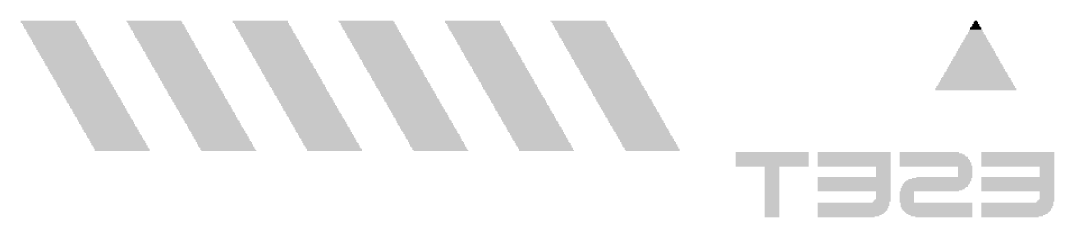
# Model space of a CAD drawing. Extents: x -51 to 50, y -27 to 29.
# Drawn here: x -35.91 to -16.42, y 24.86 to 28.56 of the extents above; entities that cross this region are included whole.
import ezdxf

# ---------------------------------------------------------------- set-up
doc = ezdxf.new("R2010")
doc.units = 0
doc.layers.add('201', color=6, linetype='CONTINUOUS')

# ---------------------------------------------------------------- blocks, each defined once
blk = doc.blocks.new('RECT')
blk.add_solid([(-0.5, -0.5), (0.5, -0.5), (-0.5, 0.5), (0.5, 0.5)])

msp = doc.modelspace()

# ---------------------------------------------------------------- block references
at = {"layer": '201', "rotation": 180}
for p, xscale, yscale in [((-35.3911, 28.5538), 1.0389, 0.0211), ((-35.3911, 28.5327), 1.0389, 0.0211), ((-35.3695, 28.5115), 1.0363, 0.0213), ((-35.3492, 28.4692), 1.0363, 0.0211), ((-35.3593, 28.4903), 1.016, 0.0211), ((-33.401, 28.5538), 1.0363, 0.0211), ((-33.3807, 28.5327), 1.0363, 0.0211), ((-33.3705, 28.5115), 1.016, 0.0213), ((-33.3591, 28.4903), 1.0389, 0.0211), ((-33.3375, 28.4692), 1.0363, 0.0211), ((-31.3906, 28.5538), 1.0389, 0.0211), ((-31.3906, 28.5327), 1.0389, 0.0211), ((-31.369, 28.5115), 1.0363, 0.0213), ((-31.3588, 28.4903), 1.016, 0.0211), ((-31.3487, 28.4692), 1.0363, 0.0211), ((-29.4005, 28.5538), 1.0363, 0.0211), ((-29.3789, 28.5327), 1.0389, 0.0211), ((-29.3688, 28.5115), 1.0185, 0.0213), ((-29.3586, 28.4903), 1.0389, 0.0211), ((-29.337, 28.4692), 1.0363, 0.0211), ((-27.3901, 28.5538), 1.0389, 0.0211), ((-27.3901, 28.5327), 1.0389, 0.0211), ((-27.3685, 28.5115), 1.0363, 0.0213), ((-27.3583, 28.4903), 1.016, 0.0211), ((-27.3482, 28.4692), 1.0363, 0.0211), ((-25.4, 28.5538), 1.0363, 0.0211), ((-25.3797, 28.5327), 1.0363, 0.0211), ((-25.3695, 28.5115), 1.016, 0.0213), ((-25.3581, 28.4903), 1.0389, 0.0211), ((-25.3467, 28.4692), 1.016, 0.0211), ((-17.8968, 28.4903), 0.127, 0.0211), ((-17.8968, 28.4692), 0.127, 0.0211), ((-17.8968, 28.5327), 0.0864, 0.0211), ((-17.8968, 28.5115), 0.0864, 0.0213), ((-17.8968, 28.5538), 0.0406, 0.0211), ((-35.3276, 28.448), 1.0389, 0.0213), ((-35.3276, 28.4268), 1.0389, 0.0211), ((-35.306, 28.4057), 1.0363, 0.0211), ((-35.2958, 28.3845), 1.016, 0.0213), ((-35.2857, 28.3633), 1.0363, 0.0211), ((-35.2641, 28.3422), 1.0389, 0.0211), ((-35.2641, 28.321), 1.0389, 0.0213), ((-35.2425, 28.2998), 1.0363, 0.0211), ((-35.2425, 28.2787), 1.0363, 0.0211), ((-35.2222, 28.2575), 1.0363, 0.0213), ((-33.3375, 28.448), 1.0363, 0.0213), ((-33.3172, 28.4268), 1.0363, 0.0211), ((-33.3172, 28.4057), 1.0363, 0.0211), ((-33.2956, 28.3845), 1.0389, 0.0213), ((-33.2842, 28.3633), 1.016, 0.0211), ((-33.274, 28.3422), 1.0363, 0.0211), ((-33.2537, 28.321), 1.0363, 0.0213), ((-33.2537, 28.2998), 1.0363, 0.0211), ((-33.2321, 28.2787), 1.0389, 0.0211), ((-33.2321, 28.2575), 1.0389, 0.0213), ((-31.3271, 28.448), 1.0389, 0.0213), ((-31.3271, 28.4268), 1.0389, 0.0211), ((-31.3055, 28.4057), 1.0363, 0.0211), ((-31.2953, 28.3845), 1.016, 0.0213), ((-31.2852, 28.3633), 1.0363, 0.0211), ((-31.275, 28.3422), 1.016, 0.0211), ((-31.2636, 28.321), 1.0389, 0.0213), ((-31.242, 28.2998), 1.0363, 0.0211), ((-31.242, 28.2787), 1.0363, 0.0211), ((-31.2217, 28.2575), 1.0363, 0.0213), ((-29.337, 28.448), 1.0363, 0.0213), ((-29.3167, 28.4268), 1.0363, 0.0211), ((-29.3167, 28.4057), 1.0363, 0.0211), ((-29.2951, 28.3845), 1.0389, 0.0213), ((-29.2837, 28.3633), 1.016, 0.0211), ((-29.2735, 28.3422), 1.0363, 0.0211), ((-29.2532, 28.321), 1.0363, 0.0213), ((-29.2532, 28.2998), 1.0363, 0.0211), ((-29.2316, 28.2787), 1.0389, 0.0211), ((-29.2316, 28.2575), 1.0389, 0.0213), ((-27.3266, 28.448), 1.0389, 0.0213), ((-27.3266, 28.4268), 1.0389, 0.0211), ((-27.305, 28.4057), 1.0363, 0.0211), ((-27.305, 28.3845), 1.0363, 0.0213), ((-27.2847, 28.3633), 1.0363, 0.0211), ((-27.2631, 28.321), 1.0389, 0.0213), ((-27.2745, 28.3422), 1.016, 0.0211), ((-27.2415, 28.2998), 1.0363, 0.0211), ((-27.2415, 28.2787), 1.0363, 0.0211), ((-27.2212, 28.2575), 1.0363, 0.0213), ((-25.3365, 28.448), 1.0363, 0.0213), ((-25.3162, 28.4268), 1.0363, 0.0211), ((-25.3162, 28.4057), 1.0363, 0.0211), ((-25.2946, 28.3845), 1.0389, 0.0213), ((-25.2832, 28.3633), 1.016, 0.0211), ((-25.273, 28.3422), 1.0363, 0.0211), ((-25.2527, 28.321), 1.0363, 0.0213), ((-25.2527, 28.2998), 1.0363, 0.0211), ((-25.2311, 28.2787), 1.0389, 0.0211), ((-25.2311, 28.2575), 1.0389, 0.0213), ((-17.8968, 28.2787), 0.381, 0.0211), ((-17.8968, 28.2575), 0.381, 0.0213), ((-17.8968, 28.2998), 0.3404, 0.0211), ((-17.8956, 28.3422), 0.2972, 0.0211), ((-17.8956, 28.321), 0.2972, 0.0213), ((-17.8968, 28.3845), 0.254, 0.0213), ((-17.8968, 28.3633), 0.254, 0.0211), ((-17.8968, 28.4268), 0.2134, 0.0211), ((-17.8968, 28.4057), 0.2134, 0.0211), ((-17.8968, 28.448), 0.1676, 0.0213), ((-35.2006, 28.2152), 1.0389, 0.0211), ((-35.212, 28.2363), 1.016, 0.0211), ((-35.179, 28.194), 1.0363, 0.0213), ((-35.179, 28.1728), 1.0363, 0.0211), ((-35.1587, 28.1517), 1.0363, 0.0211), ((-35.1587, 28.1305), 1.0363, 0.0213), ((-35.1371, 28.1093), 1.0389, 0.0211), ((-35.1257, 28.0882), 1.016, 0.0211), ((-35.1155, 28.067), 1.0363, 0.0213), ((-33.2105, 28.2363), 1.0363, 0.0211), ((-33.2003, 28.2152), 1.016, 0.0211), ((-33.1902, 28.194), 1.0363, 0.0213), ((-33.1686, 28.1728), 1.0389, 0.0211), ((-33.1686, 28.1517), 1.0389, 0.0211), ((-33.147, 28.1305), 1.0363, 0.0213), ((-33.1368, 28.1093), 1.016, 0.0211), ((-33.1267, 28.0882), 1.0363, 0.0211), ((-33.1165, 28.067), 1.016, 0.0213), ((-31.2115, 28.2363), 1.016, 0.0211), ((-31.2001, 28.2152), 1.0389, 0.0211), ((-31.1785, 28.194), 1.0363, 0.0213), ((-31.1785, 28.1728), 1.0363, 0.0211), ((-31.1582, 28.1517), 1.0363, 0.0211), ((-31.1582, 28.1305), 1.0363, 0.0213), ((-31.1366, 28.1093), 1.0389, 0.0211), ((-31.1252, 28.0882), 1.016, 0.0211), ((-31.115, 28.067), 1.0363, 0.0213), ((-29.21, 28.2363), 1.0363, 0.0211), ((-29.1998, 28.2152), 1.016, 0.0211), ((-29.1897, 28.194), 1.0363, 0.0213), ((-29.1681, 28.1728), 1.0389, 0.0211), ((-29.1681, 28.1517), 1.0389, 0.0211), ((-29.1465, 28.1305), 1.0363, 0.0213), ((-29.1465, 28.1093), 1.0363, 0.0211), ((-29.1262, 28.0882), 1.0363, 0.0211), ((-29.116, 28.067), 1.016, 0.0213), ((-27.211, 28.2363), 1.016, 0.0211), ((-27.1996, 28.2152), 1.0389, 0.0211), ((-27.1882, 28.194), 1.016, 0.0213), ((-27.178, 28.1728), 1.0363, 0.0211), ((-27.1577, 28.1517), 1.0363, 0.0211), ((-27.1577, 28.1305), 1.0363, 0.0213), ((-27.1361, 28.1093), 1.0389, 0.0211), ((-27.1247, 28.0882), 1.016, 0.0211), ((-27.1145, 28.067), 1.0363, 0.0213), ((-25.2095, 28.2363), 1.0363, 0.0211), ((-25.1993, 28.2152), 1.016, 0.0211), ((-25.1892, 28.194), 1.0363, 0.0213), ((-25.1663, 28.1728), 1.0363, 0.0211), ((-25.1663, 28.1517), 1.0363, 0.0211), ((-25.146, 28.1305), 1.0363, 0.0213), ((-25.146, 28.1093), 1.0363, 0.0211), ((-25.1257, 28.0882), 1.0363, 0.0211), ((-25.1155, 28.067), 1.016, 0.0213), ((-17.8968, 28.0882), 0.5944, 0.0211), ((-17.8968, 28.067), 0.5944, 0.0213), ((-17.8968, 28.1305), 0.5486, 0.0213), ((-17.8968, 28.1093), 0.5486, 0.0211), ((-17.8968, 28.1517), 0.508, 0.0211), ((-17.8968, 28.194), 0.4674, 0.0213), ((-17.8968, 28.1728), 0.4674, 0.0211), ((-17.8968, 28.2363), 0.4216, 0.0211), ((-17.8968, 28.2152), 0.4216, 0.0211), ((-35.0952, 28.0458), 1.0363, 0.0211), ((-35.0952, 28.0247), 1.0363, 0.0211), ((-35.0736, 28.0035), 1.0389, 0.0213), ((-35.0736, 27.9823), 1.0389, 0.0211), ((-35.052, 27.9612), 1.0363, 0.0211), ((-35.0418, 27.94), 1.016, 0.0213), ((-35.0317, 27.9188), 1.0363, 0.0211), ((-35.0101, 27.8977), 1.0389, 0.0211), ((-35.0101, 27.8765), 1.0389, 0.0213), ((-33.1051, 28.0458), 1.0389, 0.0211), ((-33.0835, 28.0247), 1.0363, 0.0211), ((-33.0835, 28.0035), 1.0363, 0.0213), ((-33.0632, 27.9823), 1.0363, 0.0211), ((-33.0416, 27.94), 1.0389, 0.0213), ((-33.053, 27.9612), 1.016, 0.0211), ((-33.02, 27.9188), 1.0363, 0.0211), ((-33.02, 27.8977), 1.0363, 0.0211), ((-32.9997, 27.8765), 1.0363, 0.0213), ((-31.0947, 28.0458), 1.0363, 0.0211), ((-31.0947, 28.0247), 1.0363, 0.0211), ((-31.0731, 28.0035), 1.0389, 0.0213), ((-31.0731, 27.9823), 1.0389, 0.0211), ((-31.0515, 27.9612), 1.0363, 0.0211), ((-31.0413, 27.94), 1.016, 0.0213), ((-31.0312, 27.9188), 1.0363, 0.0211), ((-31.0096, 27.8977), 1.0389, 0.0211), ((-31.0096, 27.8765), 1.0389, 0.0213), ((-29.1046, 28.0458), 1.0389, 0.0211), ((-29.083, 28.0247), 1.0363, 0.0211), ((-29.083, 28.0035), 1.0363, 0.0213), ((-29.0627, 27.9823), 1.0363, 0.0211), ((-29.0525, 27.9612), 1.016, 0.0211), ((-29.0411, 27.94), 1.0389, 0.0213), ((-29.0195, 27.9188), 1.0363, 0.0211), ((-29.0195, 27.8977), 1.0363, 0.0211), ((-28.9992, 27.8765), 1.0363, 0.0213), ((-27.0942, 28.0458), 1.0363, 0.0211), ((-27.0942, 28.0247), 1.0363, 0.0211), ((-27.0726, 28.0035), 1.0389, 0.0213), ((-27.0726, 27.9823), 1.0389, 0.0211), ((-27.051, 27.9612), 1.0363, 0.0211), ((-27.0408, 27.94), 1.016, 0.0213), ((-27.0307, 27.9188), 1.0363, 0.0211), ((-27.0091, 27.8977), 1.0389, 0.0211), ((-27.0091, 27.8765), 1.0389, 0.0213), ((-25.1041, 28.0458), 1.0389, 0.0211), ((-25.0825, 28.0247), 1.0363, 0.0211), ((-25.0825, 28.0035), 1.0363, 0.0213), ((-25.0622, 27.9823), 1.0363, 0.0211), ((-25.0406, 27.94), 1.0389, 0.0213), ((-25.052, 27.9612), 1.016, 0.0211), ((-25.0292, 27.9188), 1.016, 0.0211), ((-25.019, 27.8977), 1.0363, 0.0211), ((-24.9987, 27.8765), 1.0363, 0.0213), ((-17.8968, 27.8765), 0.8484, 0.0213), ((-17.8968, 27.8977), 0.8026, 0.0211), ((-17.8968, 27.94), 0.762, 0.0213), ((-17.8968, 27.9188), 0.762, 0.0211), ((-17.8968, 27.9823), 0.7214, 0.0211), ((-17.8968, 27.9612), 0.7214, 0.0211), ((-17.8968, 28.0247), 0.6756, 0.0211), ((-17.8968, 28.0035), 0.6756, 0.0213), ((-17.8968, 28.0458), 0.635, 0.0211), ((-34.9885, 27.8553), 1.0363, 0.0211), ((-34.9682, 27.813), 1.0363, 0.0213), ((-34.9783, 27.8342), 1.016, 0.0211), ((-34.9466, 27.7918), 1.0389, 0.0211), ((-34.9466, 27.7707), 1.0389, 0.0211), ((-34.925, 27.7495), 1.0363, 0.0213), ((-34.925, 27.7283), 1.0363, 0.0211), ((-34.9047, 27.7072), 1.0363, 0.0211), ((-34.8945, 27.686), 1.016, 0.0213), ((-32.9997, 27.8553), 1.0363, 0.0211), ((-32.9781, 27.8342), 1.0389, 0.0211), ((-32.9667, 27.813), 1.016, 0.0213), ((-32.9565, 27.7918), 1.0363, 0.0211), ((-32.9362, 27.7707), 1.0363, 0.0211), ((-32.9362, 27.7495), 1.0363, 0.0213), ((-32.9146, 27.7283), 1.0389, 0.0211), ((-32.9146, 27.7072), 1.0389, 0.0211), ((-32.893, 27.686), 1.0363, 0.0213), ((-30.988, 27.8553), 1.0363, 0.0211), ((-30.9778, 27.8342), 1.016, 0.0211), ((-30.9677, 27.813), 1.0363, 0.0213), ((-30.9461, 27.7707), 1.0389, 0.0211), ((-30.9575, 27.7918), 1.016, 0.0211), ((-30.9245, 27.7495), 1.0363, 0.0213), ((-30.9245, 27.7283), 1.0363, 0.0211), ((-30.9042, 27.7072), 1.0363, 0.0211), ((-30.894, 27.686), 1.016, 0.0213), ((-28.9992, 27.8553), 1.0363, 0.0211), ((-28.9776, 27.8342), 1.0389, 0.0211), ((-28.9662, 27.813), 1.016, 0.0213), ((-28.956, 27.7918), 1.0363, 0.0211), ((-28.9357, 27.7707), 1.0363, 0.0211), ((-28.9357, 27.7495), 1.0363, 0.0213), ((-28.9141, 27.7283), 1.0389, 0.0211), ((-28.9141, 27.7072), 1.0389, 0.0211), ((-28.8925, 27.686), 1.0363, 0.0213), ((-26.9875, 27.8553), 1.0363, 0.0211), ((-26.9875, 27.8342), 1.0363, 0.0211), ((-26.9672, 27.813), 1.0363, 0.0213), ((-26.957, 27.7918), 1.016, 0.0211), ((-26.9456, 27.7707), 1.0389, 0.0211), ((-26.924, 27.7495), 1.0363, 0.0213), ((-26.924, 27.7283), 1.0363, 0.0211), ((-26.9037, 27.7072), 1.0363, 0.0211), ((-26.8935, 27.686), 1.016, 0.0213), ((-24.9987, 27.8553), 1.0363, 0.0211), ((-24.9771, 27.8342), 1.0389, 0.0211), ((-24.9657, 27.813), 1.016, 0.0213), ((-24.9555, 27.7918), 1.0363, 0.0211), ((-24.9352, 27.7707), 1.0363, 0.0211), ((-24.9352, 27.7495), 1.0363, 0.0213), ((-24.9136, 27.7283), 1.0389, 0.0211), ((-24.9136, 27.7072), 1.0389, 0.0211), ((-24.892, 27.686), 1.0363, 0.0213), ((-17.8968, 27.686), 1.0566, 0.0213), ((-17.8968, 27.7283), 1.016, 0.0211), ((-17.8968, 27.7072), 1.016, 0.0211), ((-17.8968, 27.7495), 0.9754, 0.0213), ((-17.8968, 27.7918), 0.9296, 0.0211), ((-17.8968, 27.7707), 0.9296, 0.0211), ((-17.8968, 27.8342), 0.889, 0.0211), ((-17.8968, 27.813), 0.889, 0.0213), ((-17.8968, 27.8553), 0.8484, 0.0211), ((-34.8831, 27.6648), 1.0389, 0.0211), ((-34.8615, 27.6437), 1.0363, 0.0211), ((-34.8615, 27.6225), 1.0363, 0.0213), ((-34.8412, 27.6013), 1.0363, 0.0211), ((-34.8412, 27.5802), 1.0363, 0.0211), ((-34.8196, 27.559), 1.0389, 0.0213), ((-34.8082, 27.5378), 1.016, 0.0211), ((-34.798, 27.5167), 1.0363, 0.0211), ((-34.7777, 27.4955), 1.0363, 0.0213), ((-32.8727, 27.6437), 1.0363, 0.0211), ((-32.8828, 27.6648), 1.016, 0.0211), ((-32.8511, 27.6225), 1.0389, 0.0213), ((-32.8511, 27.6013), 1.0389, 0.0211), ((-32.8295, 27.5802), 1.0363, 0.0211), ((-32.8193, 27.559), 1.016, 0.0213), ((-32.8092, 27.5378), 1.0363, 0.0211), ((-32.7876, 27.5167), 1.0389, 0.0211), ((-32.7876, 27.4955), 1.0389, 0.0213), ((-30.8826, 27.6648), 1.0389, 0.0211), ((-30.861, 27.6437), 1.0363, 0.0211), ((-30.861, 27.6225), 1.0363, 0.0213), ((-30.8407, 27.6013), 1.0363, 0.0211), ((-30.8407, 27.5802), 1.0363, 0.0211), ((-30.8191, 27.559), 1.0389, 0.0213), ((-30.8077, 27.5378), 1.016, 0.0211), ((-30.7975, 27.5167), 1.0363, 0.0211), ((-30.7772, 27.4955), 1.0363, 0.0213), ((-28.8823, 27.6648), 1.016, 0.0211), ((-28.8722, 27.6437), 1.0363, 0.0211), ((-28.8506, 27.6225), 1.0389, 0.0213), ((-28.8506, 27.6013), 1.0389, 0.0211), ((-28.829, 27.5802), 1.0363, 0.0211), ((-28.8087, 27.5378), 1.0363, 0.0211), ((-28.8188, 27.559), 1.016, 0.0213), ((-28.7985, 27.5167), 1.016, 0.0211), ((-28.7871, 27.4955), 1.0389, 0.0213), ((-26.8821, 27.6648), 1.0389, 0.0211), ((-26.8707, 27.6437), 1.016, 0.0211), ((-26.8605, 27.6225), 1.0363, 0.0213), ((-26.8402, 27.6013), 1.0363, 0.0211), ((-26.8402, 27.5802), 1.0363, 0.0211), ((-26.8186, 27.559), 1.0389, 0.0213), ((-26.8072, 27.5378), 1.016, 0.0211), ((-26.797, 27.5167), 1.0363, 0.0211), ((-26.7767, 27.4955), 1.0363, 0.0213), ((-24.8818, 27.6648), 1.016, 0.0211), ((-24.8717, 27.6437), 1.0363, 0.0211), ((-24.8501, 27.6225), 1.0389, 0.0213), ((-24.8501, 27.6013), 1.0389, 0.0211), ((-24.8285, 27.5802), 1.0363, 0.0211), ((-24.8285, 27.559), 1.0363, 0.0213), ((-24.8082, 27.5378), 1.0363, 0.0211), ((-24.798, 27.5167), 1.016, 0.0211), ((-24.7866, 27.4955), 1.0389, 0.0213), ((-17.8968, 27.4955), 1.27, 0.0213), ((-17.8968, 27.5378), 1.2294, 0.0211), ((-17.8968, 27.5167), 1.2294, 0.0211), ((-17.8968, 27.5802), 1.1836, 0.0211), ((-17.8968, 27.559), 1.1836, 0.0213), ((-17.8968, 27.6013), 1.143, 0.0211), ((-17.8968, 27.6437), 1.1024, 0.0211), ((-17.8968, 27.6225), 1.1024, 0.0213), ((-17.8968, 27.6648), 1.0566, 0.0211), ((-34.7777, 27.4743), 1.0363, 0.0211), ((-34.7561, 27.4532), 1.0389, 0.0211), ((-34.7447, 27.432), 1.016, 0.0213), ((-34.7345, 27.4108), 1.0363, 0.0211), ((-34.7243, 27.3897), 1.016, 0.0211), ((-34.7142, 27.3685), 1.0363, 0.0213), ((-34.6926, 27.3473), 1.0389, 0.0211), ((-34.6926, 27.3262), 1.0389, 0.0211), ((-34.671, 27.305), 1.0363, 0.0213), ((-34.6608, 27.2838), 1.016, 0.0211), ((-32.766, 27.4743), 1.0363, 0.0211), ((-32.766, 27.4532), 1.0363, 0.0211), ((-32.7457, 27.432), 1.0363, 0.0213), ((-32.7355, 27.4108), 1.016, 0.0211), ((-32.7241, 27.3897), 1.0389, 0.0211), ((-32.7025, 27.3685), 1.0363, 0.0213), ((-32.7025, 27.3473), 1.0363, 0.0211), ((-32.6822, 27.3262), 1.0363, 0.0211), ((-32.6822, 27.305), 1.0363, 0.0213), ((-32.6606, 27.2838), 1.0389, 0.0211), ((-30.7772, 27.4743), 1.0363, 0.0211), ((-30.7556, 27.4532), 1.0389, 0.0211), ((-30.7556, 27.432), 1.0389, 0.0213), ((-30.734, 27.4108), 1.0363, 0.0211), ((-30.7238, 27.3897), 1.016, 0.0211), ((-30.7137, 27.3685), 1.0363, 0.0213), ((-30.6921, 27.3473), 1.0389, 0.0211), ((-30.6921, 27.3262), 1.0389, 0.0211), ((-30.6705, 27.305), 1.0363, 0.0213), ((-30.6603, 27.2838), 1.016, 0.0211), ((-28.7655, 27.4743), 1.0363, 0.0211), ((-28.7655, 27.4532), 1.0363, 0.0211), ((-28.7452, 27.432), 1.0363, 0.0213), ((-28.7236, 27.3897), 1.0389, 0.0211), ((-28.735, 27.4108), 1.016, 0.0211), ((-28.702, 27.3685), 1.0363, 0.0213), ((-28.702, 27.3473), 1.0363, 0.0211), ((-28.6817, 27.3262), 1.0363, 0.0211), ((-28.6817, 27.305), 1.0363, 0.0213), ((-28.6601, 27.2838), 1.0389, 0.0211), ((-26.7767, 27.4743), 1.0363, 0.0211), ((-26.7538, 27.4532), 1.0363, 0.0211), ((-26.7538, 27.432), 1.0363, 0.0213), ((-26.7335, 27.4108), 1.0363, 0.0211), ((-26.7233, 27.3897), 1.016, 0.0211), ((-26.7132, 27.3685), 1.0363, 0.0213), ((-26.6916, 27.3473), 1.0389, 0.0211), ((-26.6916, 27.3262), 1.0389, 0.0211), ((-26.67, 27.305), 1.0363, 0.0213), ((-26.67, 27.2838), 1.0363, 0.0211), ((-24.765, 27.4743), 1.0363, 0.0211), ((-24.765, 27.4532), 1.0363, 0.0211), ((-24.7447, 27.432), 1.0363, 0.0213), ((-24.7345, 27.4108), 1.016, 0.0211), ((-24.7231, 27.3897), 1.0389, 0.0211), ((-24.7117, 27.3685), 1.016, 0.0213), ((-24.7015, 27.3473), 1.0363, 0.0211), ((-24.6812, 27.3262), 1.0363, 0.0211), ((-24.6812, 27.305), 1.0363, 0.0213), ((-24.6596, 27.2838), 1.0389, 0.0211), ((-17.8968, 27.2838), 1.524, 0.0211), ((-17.8968, 27.3262), 1.4834, 0.0211), ((-17.8968, 27.305), 1.4834, 0.0213), ((-17.8968, 27.3473), 1.4376, 0.0211), ((-17.8968, 27.3897), 1.397, 0.0211), ((-17.8968, 27.3685), 1.397, 0.0213), ((-17.8968, 27.432), 1.3564, 0.0213), ((-17.8968, 27.4108), 1.3564, 0.0211), ((-17.8956, 27.4743), 1.3132, 0.0211), ((-17.8956, 27.4532), 1.3132, 0.0211), ((-34.6507, 27.2627), 1.0363, 0.0211), ((-34.6291, 27.2415), 1.0389, 0.0213), ((-34.6291, 27.2203), 1.0389, 0.0211), ((-34.6075, 27.1992), 1.0363, 0.0211), ((-34.6075, 27.178), 1.0363, 0.0213), ((-34.5872, 27.1568), 1.0363, 0.0211), ((-34.5656, 27.1145), 1.0389, 0.0213), ((-34.577, 27.1357), 1.016, 0.0211), ((-34.544, 27.0933), 1.0363, 0.0211), ((-32.6492, 27.2627), 1.016, 0.0211), ((-32.639, 27.2415), 1.0363, 0.0213), ((-32.6187, 27.2203), 1.0363, 0.0211), ((-32.6187, 27.1992), 1.0363, 0.0211), ((-32.5971, 27.178), 1.0389, 0.0213), ((-32.5971, 27.1568), 1.0389, 0.0211), ((-32.5755, 27.1357), 1.0363, 0.0211), ((-32.5653, 27.1145), 1.016, 0.0213), ((-32.5552, 27.0933), 1.0363, 0.0211), ((-30.6502, 27.2627), 1.0363, 0.0211), ((-30.64, 27.2415), 1.016, 0.0213), ((-30.6286, 27.2203), 1.0389, 0.0211), ((-30.607, 27.1992), 1.0363, 0.0211), ((-30.607, 27.178), 1.0363, 0.0213), ((-30.5867, 27.1568), 1.0363, 0.0211), ((-30.5651, 27.1145), 1.0389, 0.0213), ((-30.5765, 27.1357), 1.016, 0.0211), ((-30.5435, 27.0933), 1.0363, 0.0211), ((-28.6487, 27.2627), 1.016, 0.0211), ((-28.6385, 27.2415), 1.0363, 0.0213), ((-28.6182, 27.2203), 1.0363, 0.0211), ((-28.6182, 27.1992), 1.0363, 0.0211), ((-28.5966, 27.178), 1.0389, 0.0213), ((-28.5966, 27.1568), 1.0389, 0.0211), ((-28.575, 27.1357), 1.0363, 0.0211), ((-28.5648, 27.1145), 1.016, 0.0213), ((-28.5547, 27.0933), 1.0363, 0.0211), ((-26.6497, 27.2627), 1.0363, 0.0211), ((-26.6395, 27.2415), 1.016, 0.0213), ((-26.6281, 27.2203), 1.0389, 0.0211), ((-26.6065, 27.1992), 1.0363, 0.0211), ((-26.6065, 27.178), 1.0363, 0.0213), ((-26.5862, 27.1568), 1.0363, 0.0211), ((-26.576, 27.1357), 1.016, 0.0211), ((-26.5646, 27.1145), 1.0389, 0.0213), ((-26.543, 27.0933), 1.0363, 0.0211), ((-24.6482, 27.2627), 1.016, 0.0211), ((-24.638, 27.2415), 1.0363, 0.0213), ((-24.6164, 27.2203), 1.0389, 0.0211), ((-24.6164, 27.1992), 1.0389, 0.0211), ((-24.5961, 27.178), 1.0389, 0.0213), ((-24.5961, 27.1568), 1.0389, 0.0211), ((-24.5745, 27.1357), 1.0363, 0.0211), ((-24.5542, 27.0933), 1.0363, 0.0211), ((-24.5643, 27.1145), 1.016, 0.0213), ((-17.8968, 27.2627), 1.524, 0.0211), ((-34.544, 27.0722), 1.0363, 0.0211), ((-34.5237, 27.051), 1.0363, 0.0213), ((-34.5237, 27.0298), 1.0363, 0.0211), ((-34.5021, 27.0087), 1.0389, 0.0211), ((-34.4907, 26.9875), 1.016, 0.0213), ((-34.4805, 26.9663), 1.0363, 0.0211), ((-34.4602, 26.9452), 1.0363, 0.0211), ((-34.4602, 26.924), 1.0363, 0.0213), ((-34.4386, 26.9028), 1.0389, 0.0211), ((-32.5336, 27.0722), 1.0389, 0.0211), ((-32.5336, 27.051), 1.0389, 0.0213), ((-32.512, 27.0298), 1.0363, 0.0211), ((-32.4917, 26.9875), 1.0363, 0.0213), ((-32.5018, 27.0087), 1.016, 0.0211), ((-32.4701, 26.9663), 1.0389, 0.0211), ((-32.4701, 26.9452), 1.0389, 0.0211), ((-32.4485, 26.924), 1.0363, 0.0213), ((-32.4485, 26.9028), 1.0363, 0.0211), ((-30.5435, 27.0722), 1.0363, 0.0211), ((-30.5232, 27.051), 1.0363, 0.0213), ((-30.5232, 27.0298), 1.0363, 0.0211), ((-30.5016, 27.0087), 1.0389, 0.0211), ((-30.4902, 26.9875), 1.016, 0.0213), ((-30.48, 26.9663), 1.0363, 0.0211), ((-30.4597, 26.9452), 1.0363, 0.0211), ((-30.4597, 26.924), 1.0363, 0.0213), ((-30.4381, 26.9028), 1.0389, 0.0211), ((-28.5331, 27.0722), 1.0389, 0.0211), ((-28.5331, 27.051), 1.0389, 0.0213), ((-28.5115, 27.0298), 1.0363, 0.0211), ((-28.5013, 27.0087), 1.016, 0.0211), ((-28.4912, 26.9875), 1.0363, 0.0213), ((-28.481, 26.9663), 1.016, 0.0211), ((-28.4696, 26.9452), 1.0389, 0.0211), ((-28.448, 26.924), 1.0363, 0.0213), ((-28.448, 26.9028), 1.0363, 0.0211), ((-26.543, 27.0722), 1.0363, 0.0211), ((-26.5227, 27.051), 1.0363, 0.0213), ((-26.5227, 27.0298), 1.0363, 0.0211), ((-26.5011, 27.0087), 1.0389, 0.0211), ((-26.4897, 26.9875), 1.016, 0.0213), ((-26.4795, 26.9663), 1.0363, 0.0211), ((-26.4592, 26.9452), 1.0363, 0.0211), ((-26.4592, 26.924), 1.0363, 0.0213), ((-26.4376, 26.9028), 1.0389, 0.0211), ((-24.5326, 27.0722), 1.0389, 0.0211), ((-24.5326, 27.051), 1.0389, 0.0213), ((-24.511, 27.0298), 1.0363, 0.0211), ((-24.511, 27.0087), 1.0363, 0.0211), ((-24.4907, 26.9875), 1.0363, 0.0213), ((-24.4691, 26.9452), 1.0389, 0.0211), ((-24.4805, 26.9663), 1.016, 0.0211), ((-24.4475, 26.924), 1.0363, 0.0213), ((-24.4475, 26.9028), 1.0363, 0.0211), ((-34.4272, 26.8817), 1.016, 0.0211), ((-34.417, 26.8605), 1.0363, 0.0213), ((-34.3967, 26.8182), 1.0363, 0.0211), ((-34.4068, 26.8393), 1.016, 0.0211), ((-34.3751, 26.797), 1.0389, 0.0213), ((-34.3751, 26.7758), 1.0389, 0.0211), ((-34.3535, 26.7547), 1.0363, 0.0211), ((-34.3433, 26.7335), 1.016, 0.0213), ((-34.3332, 26.7123), 1.0363, 0.0211), ((-32.4282, 26.8817), 1.0363, 0.0211), ((-32.418, 26.8605), 1.016, 0.0213), ((-32.4066, 26.8393), 1.0389, 0.0211), ((-32.385, 26.8182), 1.0363, 0.0211), ((-32.385, 26.797), 1.0363, 0.0213), ((-32.3647, 26.7758), 1.0363, 0.0211), ((-32.3647, 26.7547), 1.0363, 0.0211), ((-32.3431, 26.7335), 1.0389, 0.0213), ((-32.3317, 26.7123), 1.016, 0.0211), ((-30.4381, 26.8817), 1.0389, 0.0211), ((-30.4165, 26.8605), 1.0363, 0.0213), ((-30.4063, 26.8393), 1.016, 0.0211), ((-30.3962, 26.8182), 1.0363, 0.0211), ((-30.3746, 26.797), 1.0389, 0.0213), ((-30.3746, 26.7758), 1.0389, 0.0211), ((-30.353, 26.7547), 1.0363, 0.0211), ((-30.3428, 26.7335), 1.016, 0.0213), ((-30.3327, 26.7123), 1.0363, 0.0211), ((-28.4277, 26.8817), 1.0363, 0.0211), ((-28.4175, 26.8605), 1.016, 0.0213), ((-28.4061, 26.8393), 1.0389, 0.0211), ((-28.3845, 26.8182), 1.0363, 0.0211), ((-28.3845, 26.797), 1.0363, 0.0213), ((-28.3642, 26.7758), 1.0363, 0.0211), ((-28.3642, 26.7547), 1.0363, 0.0211), ((-28.3413, 26.7335), 1.0363, 0.0213), ((-28.3312, 26.7123), 1.016, 0.0211), ((-26.4376, 26.8817), 1.0389, 0.0211), ((-26.416, 26.8605), 1.0363, 0.0213), ((-26.3957, 26.8182), 1.0363, 0.0211), ((-26.4058, 26.8393), 1.016, 0.0211), ((-26.3741, 26.797), 1.0389, 0.0213), ((-26.3741, 26.7758), 1.0389, 0.0211), ((-26.3525, 26.7547), 1.0363, 0.0211), ((-26.3423, 26.7335), 1.016, 0.0213), ((-26.3322, 26.7123), 1.0363, 0.0211), ((-24.4272, 26.8817), 1.0363, 0.0211), ((-24.417, 26.8605), 1.016, 0.0213), ((-24.4056, 26.8393), 1.0389, 0.0211), ((-24.384, 26.8182), 1.0363, 0.0211), ((-24.384, 26.797), 1.0363, 0.0213), ((-24.3637, 26.7758), 1.0363, 0.0211), ((-24.3637, 26.7547), 1.0363, 0.0211), ((-24.3421, 26.7335), 1.0389, 0.0213), ((-24.3307, 26.7123), 1.016, 0.0211), ((-34.3116, 26.6912), 1.0389, 0.0211), ((-34.3116, 26.67), 1.0389, 0.0213), ((-34.29, 26.6488), 1.0363, 0.0211), ((-34.29, 26.6277), 1.0363, 0.0211), ((-34.2697, 26.6065), 1.0363, 0.0213), ((-34.2595, 26.5853), 1.016, 0.0211), ((-34.2481, 26.5642), 1.0389, 0.0211), ((-34.2265, 26.543), 1.0363, 0.0213), ((-34.2265, 26.5218), 1.0363, 0.0211), ((-32.3215, 26.6912), 1.0363, 0.0211), ((-32.3012, 26.67), 1.0363, 0.0213), ((-32.3012, 26.6488), 1.0363, 0.0211), ((-32.2796, 26.6277), 1.0389, 0.0211), ((-32.2682, 26.6065), 1.016, 0.0213), ((-32.258, 26.5853), 1.0363, 0.0211), ((-32.2478, 26.5642), 1.016, 0.0211), ((-32.2377, 26.543), 1.0363, 0.0213), ((-32.2161, 26.5218), 1.0389, 0.0211), ((-30.3111, 26.6912), 1.0389, 0.0211), ((-30.3111, 26.67), 1.0389, 0.0213), ((-30.2895, 26.6488), 1.0363, 0.0211), ((-30.2895, 26.6277), 1.0363, 0.0211), ((-30.2692, 26.6065), 1.0363, 0.0213), ((-30.259, 26.5853), 1.016, 0.0211), ((-30.2476, 26.5642), 1.0389, 0.0211), ((-30.226, 26.543), 1.0363, 0.0213), ((-30.226, 26.5218), 1.0363, 0.0211), ((-28.321, 26.6912), 1.0363, 0.0211), ((-28.3007, 26.67), 1.0363, 0.0213), ((-28.3007, 26.6488), 1.0363, 0.0211), ((-28.2791, 26.6277), 1.0389, 0.0211), ((-28.2791, 26.6065), 1.0389, 0.0213), ((-28.2575, 26.5853), 1.0363, 0.0211), ((-28.2473, 26.5642), 1.016, 0.0211), ((-28.2372, 26.543), 1.0363, 0.0213), ((-28.2156, 26.5218), 1.0389, 0.0211), ((-26.322, 26.6912), 1.016, 0.0211), ((-26.3106, 26.67), 1.0389, 0.0213), ((-26.289, 26.6488), 1.0363, 0.0211), ((-26.289, 26.6277), 1.0363, 0.0211), ((-26.2687, 26.6065), 1.0363, 0.0213), ((-26.2585, 26.5853), 1.016, 0.0211), ((-26.2471, 26.5642), 1.0389, 0.0211), ((-26.2255, 26.543), 1.0363, 0.0213), ((-26.2255, 26.5218), 1.0363, 0.0211), ((-24.3205, 26.6912), 1.0363, 0.0211), ((-24.3002, 26.67), 1.0363, 0.0213), ((-24.3002, 26.6488), 1.0363, 0.0211), ((-24.2786, 26.6277), 1.0389, 0.0211), ((-24.2786, 26.6065), 1.0389, 0.0213), ((-24.257, 26.5853), 1.0363, 0.0211), ((-24.2468, 26.5642), 1.016, 0.0211), ((-24.2367, 26.543), 1.0363, 0.0213), ((-24.2151, 26.5218), 1.0389, 0.0211), ((-34.2062, 26.5007), 1.0363, 0.0211), ((-34.2062, 26.4795), 1.0363, 0.0213), ((-34.1846, 26.4583), 1.0389, 0.0211), ((-34.1732, 26.4372), 1.016, 0.0211), ((-34.163, 26.416), 1.0363, 0.0213), ((-34.1427, 26.3948), 1.0363, 0.0211), ((-34.1427, 26.3737), 1.0363, 0.0211), ((-34.1211, 26.3525), 1.0389, 0.0213), ((-34.1097, 26.3313), 1.016, 0.0211), ((-34.0995, 26.3102), 1.0363, 0.0211), ((-32.2161, 26.5007), 1.0389, 0.0211), ((-32.1945, 26.4795), 1.0363, 0.0213), ((-32.1843, 26.4583), 1.016, 0.0211), ((-32.1742, 26.4372), 1.0363, 0.0211), ((-32.1526, 26.416), 1.0389, 0.0213), ((-32.1526, 26.3948), 1.0389, 0.0211), ((-32.131, 26.3737), 1.0363, 0.0211), ((-32.131, 26.3525), 1.0363, 0.0213), ((-32.1107, 26.3313), 1.0363, 0.0211), ((-32.1005, 26.3102), 1.016, 0.0211), ((-30.2057, 26.5007), 1.0363, 0.0211), ((-30.2057, 26.4795), 1.0363, 0.0213), ((-30.1841, 26.4583), 1.0389, 0.0211), ((-30.1727, 26.4372), 1.016, 0.0211), ((-30.1625, 26.416), 1.0363, 0.0213), ((-30.1422, 26.3948), 1.0363, 0.0211), ((-30.1422, 26.3737), 1.0363, 0.0211), ((-30.1206, 26.3525), 1.0389, 0.0213), ((-30.1092, 26.3313), 1.016, 0.0211), ((-30.099, 26.3102), 1.0363, 0.0211), ((-28.2156, 26.5007), 1.0389, 0.0211), ((-28.194, 26.4795), 1.0363, 0.0213), ((-28.1838, 26.4583), 1.016, 0.0211), ((-28.1737, 26.4372), 1.0363, 0.0211), ((-28.1521, 26.416), 1.0389, 0.0213), ((-28.1521, 26.3948), 1.0389, 0.0211), ((-28.1305, 26.3737), 1.0363, 0.0211), ((-28.1305, 26.3525), 1.0363, 0.0213), ((-28.1102, 26.3313), 1.0363, 0.0211), ((-28.1, 26.3102), 1.016, 0.0211), ((-26.2039, 26.5007), 1.0389, 0.0211), ((-26.2039, 26.4795), 1.0389, 0.0213), ((-26.1836, 26.4583), 1.0389, 0.0211), ((-26.1722, 26.4372), 1.016, 0.0211), ((-26.162, 26.416), 1.0363, 0.0213), ((-26.1417, 26.3948), 1.0363, 0.0211), ((-26.1417, 26.3737), 1.0363, 0.0211), ((-26.1201, 26.3525), 1.0389, 0.0213), ((-26.1201, 26.3313), 1.0389, 0.0211), ((-26.0985, 26.3102), 1.0363, 0.0211), ((-24.2151, 26.5007), 1.0389, 0.0211), ((-24.1935, 26.4795), 1.0363, 0.0213), ((-24.1833, 26.4583), 1.016, 0.0211), ((-24.1732, 26.4372), 1.0363, 0.0211), ((-24.163, 26.416), 1.016, 0.0213), ((-24.1516, 26.3948), 1.0389, 0.0211), ((-24.13, 26.3737), 1.0363, 0.0211), ((-24.13, 26.3525), 1.0363, 0.0213), ((-24.1097, 26.3313), 1.0363, 0.0211), ((-24.0995, 26.3102), 1.016, 0.0211), ((-34.0792, 26.289), 1.0363, 0.0213), ((-34.0792, 26.2678), 1.0363, 0.0211), ((-34.0576, 26.2467), 1.0389, 0.0211), ((-34.0576, 26.2255), 1.0389, 0.0213), ((-34.036, 26.2043), 1.0363, 0.0211), ((-34.0157, 26.162), 1.0363, 0.0213), ((-34.0258, 26.1832), 1.016, 0.0211), ((-33.9941, 26.1408), 1.0389, 0.0211), ((-33.9941, 26.1197), 1.0389, 0.0211), ((-32.0891, 26.289), 1.0389, 0.0213), ((-32.0675, 26.2678), 1.0363, 0.0211), ((-32.0675, 26.2467), 1.0363, 0.0211), ((-32.0472, 26.2255), 1.0363, 0.0213), ((-32.0472, 26.2043), 1.0363, 0.0211), ((-32.0256, 26.1832), 1.0389, 0.0211), ((-32.0142, 26.162), 1.016, 0.0213), ((-32.004, 26.1408), 1.0363, 0.0211), ((-31.9837, 26.1197), 1.0363, 0.0211), ((-30.0888, 26.289), 1.016, 0.0213), ((-30.0787, 26.2678), 1.0363, 0.0211), ((-30.0571, 26.2467), 1.0389, 0.0211), ((-30.0571, 26.2255), 1.0389, 0.0213), ((-30.0355, 26.2043), 1.0363, 0.0211), ((-30.0253, 26.1832), 1.016, 0.0211), ((-30.0152, 26.162), 1.0363, 0.0213), ((-29.9936, 26.1408), 1.0389, 0.0211), ((-29.9936, 26.1197), 1.0389, 0.0211), ((-28.0886, 26.289), 1.0389, 0.0213), ((-28.067, 26.2678), 1.0363, 0.0211), ((-28.067, 26.2467), 1.0363, 0.0211), ((-28.0467, 26.2255), 1.0363, 0.0213), ((-28.0467, 26.2043), 1.0363, 0.0211), ((-28.0251, 26.1832), 1.0389, 0.0211), ((-28.0137, 26.162), 1.016, 0.0213), ((-28.0035, 26.1408), 1.0363, 0.0211), ((-27.9832, 26.1197), 1.0363, 0.0211), ((-26.0883, 26.289), 1.016, 0.0213), ((-26.0782, 26.2678), 1.0363, 0.0211), ((-26.0566, 26.2467), 1.0389, 0.0211), ((-26.0566, 26.2255), 1.0389, 0.0213), ((-26.035, 26.2043), 1.0363, 0.0211), ((-26.0248, 26.1832), 1.016, 0.0211), ((-26.0147, 26.162), 1.0363, 0.0213), ((-26.0045, 26.1408), 1.016, 0.0211), ((-25.9931, 26.1197), 1.0389, 0.0211), ((-24.0881, 26.289), 1.0389, 0.0213), ((-24.0665, 26.2678), 1.0363, 0.0211), ((-24.0665, 26.2467), 1.0363, 0.0211), ((-24.0462, 26.2255), 1.0363, 0.0213), ((-24.0462, 26.2043), 1.0363, 0.0211), ((-24.0246, 26.1832), 1.0389, 0.0211), ((-24.0132, 26.162), 1.016, 0.0213), ((-24.003, 26.1408), 1.0363, 0.0211), ((-23.9928, 26.1197), 1.016, 0.0211), ((-21.7386, 26.0773), 1.3741, 0.0211), ((-21.7386, 26.0562), 1.3741, 0.0211), ((-21.7386, 26.035), 1.3741, 0.0213), ((-21.7386, 26.0138), 1.3741, 0.0211), ((-21.7386, 25.9927), 1.3741, 0.0211), ((-21.7386, 25.9715), 1.3741, 0.0213), ((-21.7386, 25.9503), 1.3741, 0.0211), ((-21.7386, 25.9292), 1.3741, 0.0211), ((-20.193, 26.0773), 1.3767, 0.0211), ((-20.193, 26.0562), 1.3767, 0.0211), ((-20.193, 26.035), 1.3767, 0.0213), ((-20.193, 26.0138), 1.3767, 0.0211), ((-20.193, 25.9927), 1.3767, 0.0211), ((-20.193, 25.9715), 1.3767, 0.0213), ((-20.193, 25.9503), 1.3767, 0.0211), ((-20.193, 25.9292), 1.3767, 0.0211), ((-18.7744, 26.0773), 1.1201, 0.0211), ((-18.7427, 26.0562), 1.1836, 0.0211), ((-18.7211, 26.035), 1.2268, 0.0213), ((-18.7109, 26.0138), 1.2471, 0.0211), ((-18.6893, 25.9927), 1.2903, 0.0211), ((-18.6893, 25.9715), 1.2903, 0.0213), ((-18.6792, 25.9503), 1.3106, 0.0211), ((-18.669, 25.9292), 1.331, 0.0211), ((-17.1031, 26.0773), 1.3741, 0.0211), ((-17.1031, 26.0562), 1.3741, 0.0211), ((-17.1031, 26.035), 1.3741, 0.0213), ((-17.1031, 26.0138), 1.3741, 0.0211), ((-17.1031, 25.9927), 1.3741, 0.0211), ((-17.1031, 25.9715), 1.3741, 0.0213), ((-17.1031, 25.9503), 1.3741, 0.0211), ((-17.1031, 25.9292), 1.3741, 0.0211), ((-21.7386, 25.908), 1.3741, 0.0213), ((-21.7386, 25.8868), 1.3741, 0.0211), ((-21.7386, 25.8657), 1.3741, 0.0211), ((-21.7386, 25.8445), 1.3741, 0.0213), ((-21.7386, 25.8233), 1.3741, 0.0211), ((-21.7386, 25.8022), 0.2769, 0.0211), ((-21.7386, 25.781), 0.2769, 0.0213), ((-21.7386, 25.7598), 0.2769, 0.0211), ((-21.7386, 25.7387), 0.2769, 0.0211), ((-20.193, 25.908), 1.3767, 0.0213), ((-20.193, 25.8868), 1.3767, 0.0211), ((-20.193, 25.8657), 1.3767, 0.0211), ((-20.193, 25.8445), 1.3767, 0.0213), ((-20.193, 25.8233), 1.3767, 0.0211), ((-19.6431, 25.8022), 0.2769, 0.0211), ((-19.6431, 25.781), 0.2769, 0.0213), ((-19.6431, 25.7598), 0.2769, 0.0211), ((-19.6431, 25.7387), 0.2769, 0.0211), ((-18.669, 25.908), 1.331, 0.0213), ((-18.6576, 25.8868), 1.3538, 0.0211), ((-18.6576, 25.8657), 1.3538, 0.0211), ((-18.6576, 25.8445), 1.3538, 0.0213), ((-18.6474, 25.8233), 1.3741, 0.0211), ((-18.0975, 25.8022), 0.2743, 0.0211), ((-18.0975, 25.781), 0.2743, 0.0213), ((-18.0975, 25.7598), 0.2743, 0.0211), ((-18.0975, 25.7387), 0.2743, 0.0211), ((-17.1031, 25.908), 1.3741, 0.0213), ((-17.1031, 25.8868), 1.3741, 0.0211), ((-17.1031, 25.8657), 1.3741, 0.0211), ((-17.1031, 25.8445), 1.3741, 0.0213), ((-17.1031, 25.8233), 1.3741, 0.0211), ((-16.5532, 25.8022), 0.2743, 0.0211), ((-16.5532, 25.781), 0.2743, 0.0213), ((-16.5532, 25.7598), 0.2743, 0.0211), ((-16.5532, 25.7387), 0.2743, 0.0211), ((-21.7386, 25.7175), 0.2769, 0.0213), ((-21.7386, 25.6963), 0.2769, 0.0211), ((-21.7386, 25.6752), 0.2769, 0.0211), ((-21.7386, 25.654), 0.2769, 0.0213), ((-21.7386, 25.6328), 0.2769, 0.0211), ((-21.7386, 25.6117), 0.2769, 0.0211), ((-21.7386, 25.5905), 0.2769, 0.0213), ((-21.7386, 25.5693), 0.2769, 0.0211), ((-21.7386, 25.5482), 0.2769, 0.0211), ((-20.193, 25.6117), 1.3767, 0.0211), ((-20.193, 25.5905), 1.3767, 0.0213), ((-20.193, 25.5693), 1.3767, 0.0211), ((-20.193, 25.5482), 1.3767, 0.0211), ((-19.6431, 25.7175), 0.2769, 0.0213), ((-19.6431, 25.6963), 0.2769, 0.0211), ((-19.6431, 25.6752), 0.2769, 0.0211), ((-19.6431, 25.654), 0.2769, 0.0213), ((-19.6431, 25.6328), 0.2769, 0.0211), ((-18.5953, 25.5482), 1.2294, 0.0211), ((-18.5738, 25.5693), 1.1862, 0.0211), ((-18.542, 25.5905), 1.1227, 0.0213), ((-18.4899, 25.6117), 1.0592, 0.0211), ((-18.0975, 25.7175), 0.2743, 0.0213), ((-18.0975, 25.6963), 0.2743, 0.0211), ((-18.0975, 25.6752), 0.2743, 0.0211), ((-18.0975, 25.654), 0.2743, 0.0213), ((-18.0975, 25.6328), 0.2743, 0.0211), ((-17.1031, 25.6117), 1.3741, 0.0211), ((-17.1031, 25.5905), 1.3741, 0.0213), ((-17.1031, 25.5693), 1.3741, 0.0211), ((-17.1031, 25.5482), 1.3741, 0.0211), ((-16.5532, 25.7175), 0.2743, 0.0213), ((-16.5532, 25.6963), 0.2743, 0.0211), ((-16.5532, 25.6752), 0.2743, 0.0211), ((-16.5532, 25.654), 0.2743, 0.0213), ((-16.5532, 25.6328), 0.2743, 0.0211), ((-21.7386, 25.527), 0.2769, 0.0213), ((-21.7386, 25.5058), 0.2769, 0.0211), ((-21.7386, 25.4847), 0.2769, 0.0211), ((-21.7386, 25.4635), 0.2769, 0.0213), ((-21.7386, 25.4423), 0.2769, 0.0211), ((-21.7386, 25.4212), 0.2769, 0.0211), ((-21.7386, 25.4), 0.2769, 0.0213), ((-21.7386, 25.3788), 0.2769, 0.0211), ((-21.7386, 25.3577), 0.2769, 0.0211), ((-21.7386, 25.3365), 0.2769, 0.0213), ((-20.193, 25.527), 1.3767, 0.0213), ((-20.193, 25.5058), 1.3767, 0.0211), ((-20.193, 25.4847), 1.3767, 0.0211), ((-20.193, 25.4635), 1.3767, 0.0213), ((-20.193, 25.4423), 1.3767, 0.0211), ((-20.193, 25.4212), 1.3767, 0.0211), ((-20.193, 25.4), 1.3767, 0.0213), ((-20.193, 25.3788), 1.3767, 0.0211), ((-20.193, 25.3577), 1.3767, 0.0211), ((-19.6431, 25.3365), 0.2769, 0.0213), ((-19.1973, 25.3365), 0.2743, 0.0213), ((-18.7325, 25.3788), 1.1633, 0.0211), ((-18.7643, 25.3577), 1.0998, 0.0211), ((-18.7109, 25.4), 1.2065, 0.0213), ((-18.669, 25.4423), 1.2497, 0.0211), ((-18.6906, 25.4212), 1.2065, 0.0211), ((-18.6487, 25.4847), 1.2497, 0.0211), ((-18.6588, 25.4635), 1.2294, 0.0213), ((-18.6271, 25.5058), 1.2471, 0.0211), ((-18.6169, 25.527), 1.2268, 0.0213), ((-17.1031, 25.527), 1.3741, 0.0213), ((-17.1031, 25.5058), 1.3741, 0.0211), ((-17.1031, 25.4847), 1.3741, 0.0211), ((-17.1031, 25.4635), 1.3741, 0.0213), ((-17.1031, 25.4423), 1.3741, 0.0211), ((-17.1031, 25.4212), 1.3741, 0.0211), ((-17.1031, 25.4), 1.3741, 0.0213), ((-17.1031, 25.3788), 1.3741, 0.0211), ((-17.1031, 25.3577), 1.3741, 0.0211), ((-16.5532, 25.3365), 0.2743, 0.0213), ((-21.7386, 25.3153), 0.2769, 0.0211), ((-21.7386, 25.2942), 0.2769, 0.0211), ((-21.7386, 25.273), 0.2769, 0.0213), ((-21.7386, 25.2518), 0.2769, 0.0211), ((-21.7386, 25.2307), 0.2769, 0.0211), ((-21.7386, 25.2095), 0.2769, 0.0213), ((-21.7386, 25.1883), 0.2769, 0.0211), ((-21.7386, 25.1672), 0.2769, 0.0211), ((-21.7386, 25.146), 0.2769, 0.0213), ((-19.6863, 25.146), 0.3175, 0.0213), ((-19.6634, 25.1672), 0.3175, 0.0211), ((-19.6532, 25.1883), 0.2972, 0.0211), ((-19.6431, 25.3153), 0.2769, 0.0211), ((-19.6431, 25.2942), 0.2769, 0.0211), ((-19.6431, 25.273), 0.2769, 0.0213), ((-19.6431, 25.2518), 0.2769, 0.0211), ((-19.6431, 25.2307), 0.2769, 0.0211), ((-19.6431, 25.2095), 0.2769, 0.0213), ((-19.1973, 25.3153), 0.2743, 0.0211), ((-19.1973, 25.2942), 0.2743, 0.0211), ((-19.1973, 25.273), 0.2743, 0.0213), ((-19.1973, 25.2518), 0.2743, 0.0211), ((-19.1973, 25.2307), 0.2743, 0.0211), ((-19.1973, 25.2095), 0.2743, 0.0213), ((-19.1973, 25.1883), 0.2743, 0.0211), ((-19.1973, 25.1672), 0.2743, 0.0211), ((-19.1973, 25.146), 0.2743, 0.0213), ((-16.5951, 25.146), 0.3175, 0.0213), ((-16.5748, 25.1672), 0.3175, 0.0211), ((-16.5633, 25.1883), 0.2946, 0.0211), ((-16.5532, 25.3153), 0.2743, 0.0211), ((-16.5532, 25.2942), 0.2743, 0.0211), ((-16.5532, 25.273), 0.2743, 0.0213), ((-16.5532, 25.2518), 0.2743, 0.0211), ((-16.5532, 25.2307), 0.2743, 0.0211), ((-16.5532, 25.2095), 0.2743, 0.0213), ((-21.7386, 25.1248), 0.2769, 0.0211), ((-21.7386, 25.1037), 0.2769, 0.0211), ((-21.7386, 25.0825), 0.2769, 0.0213), ((-21.7386, 25.0613), 0.2769, 0.0211), ((-21.7386, 25.0402), 0.2769, 0.0211), ((-21.7386, 25.019), 0.2769, 0.0213), ((-21.7386, 24.9978), 0.2769, 0.0211), ((-21.7386, 24.9767), 0.2769, 0.0211), ((-21.7386, 24.9555), 0.2769, 0.0213), ((-20.2146, 25.0613), 1.3335, 0.0211), ((-20.2146, 25.0402), 1.3335, 0.0211), ((-20.2248, 25.019), 1.3132, 0.0213), ((-20.2248, 24.9978), 1.3132, 0.0211), ((-20.2362, 24.9767), 1.2903, 0.0211), ((-20.2044, 25.1248), 1.3538, 0.0211), ((-20.2044, 25.1037), 1.3538, 0.0211), ((-20.2044, 25.0825), 1.3538, 0.0213), ((-20.2463, 24.9555), 1.27, 0.0213), ((-18.6373, 25.1248), 1.3538, 0.0211), ((-18.6373, 25.1037), 1.3538, 0.0211), ((-18.6373, 25.0825), 1.3538, 0.0213), ((-18.6373, 25.0613), 1.3538, 0.0211), ((-18.6271, 25.0402), 1.3335, 0.0211), ((-18.6271, 25.019), 1.3335, 0.0213), ((-18.6169, 24.9978), 1.3132, 0.0211), ((-18.6055, 24.9767), 1.2903, 0.0211), ((-18.5953, 24.9555), 1.27, 0.0213), ((-17.1133, 25.1248), 1.3538, 0.0211), ((-17.1133, 25.1037), 1.3538, 0.0211), ((-17.1133, 25.0825), 1.3538, 0.0213), ((-17.1234, 25.0613), 1.3335, 0.0211), ((-17.1234, 25.0402), 1.3335, 0.0211), ((-17.145, 24.9767), 1.2903, 0.0211), ((-17.1552, 24.9555), 1.27, 0.0213), ((-17.1348, 25.019), 1.3106, 0.0213), ((-17.1348, 24.9978), 1.3106, 0.0211), ((-21.7386, 24.9343), 0.2769, 0.0211), ((-21.7386, 24.9132), 0.2769, 0.0211), ((-21.7386, 24.892), 0.2769, 0.0213), ((-21.7386, 24.8708), 0.2769, 0.0211), ((-20.2997, 24.892), 1.1633, 0.0213), ((-20.3416, 24.8708), 1.0795, 0.0211), ((-20.2565, 24.9343), 1.2497, 0.0211), ((-20.2781, 24.9132), 1.2065, 0.0211), ((-18.5852, 24.9343), 1.2497, 0.0211), ((-18.5636, 24.9132), 1.2065, 0.0211), ((-18.542, 24.892), 1.1633, 0.0213), ((-18.5001, 24.8708), 1.0795, 0.0211), ((-17.1666, 24.9343), 1.2471, 0.0211), ((-17.1869, 24.9132), 1.2065, 0.0211), ((-17.2085, 24.892), 1.1633, 0.0213), ((-17.2504, 24.8708), 1.0795, 0.0211)]:
    msp.add_blockref('RECT', p, dxfattribs=dict(at, xscale=xscale, yscale=yscale))

doc.saveas('drawing.dxf')
